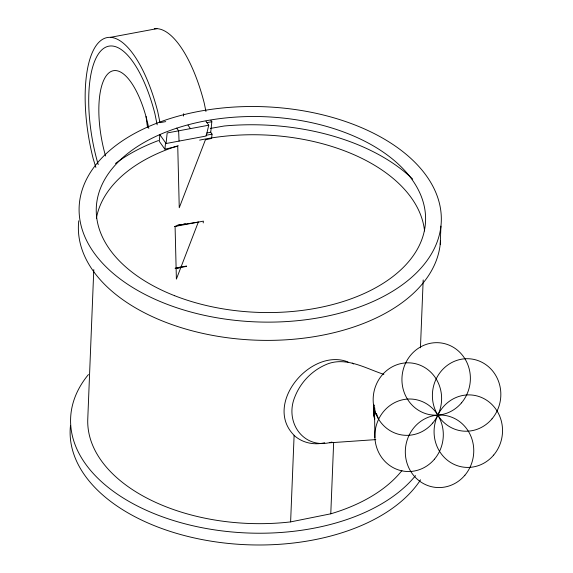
<?xml version="1.0" encoding="UTF-8"?>
<svg xmlns="http://www.w3.org/2000/svg" width="573" height="573" viewBox="0 0 573 573"><rect width="100%" height="100%" fill="white"/><g stroke="black" fill="none" stroke-linecap="round" stroke-linejoin="round"><path stroke-width="0.86" d="M93.793 269.532L87.784 418.634A164.773 97.89 2.3 0 0 290.618 521.896L330.779 513.809A164.773 97.89 2.3 0 0 401.938 470.562M290.618 521.896L294.114 435.315C262.95 404.094 310.96 347.224 348.062 361.993M330.779 513.809L333.658 442.478M420.446 347.804L423.182 279.953M440.207 244.356L440.938 226.12A181.211 107.652 2.3 0 0 180.158 115.624A181.211 107.652 2.3 0 0 159.552 301.248A181.211 107.652 2.3 0 0 440.938 226.12M374.728 407.919L375.064 414.293M159.896 134.691L159.28 141.338L164.902 149.209L177.745 146.237L179.256 207.748L205.392 139.848L211.587 138.415M164.917 149.052L165.576 142.82M166.063 143.522L167.18 132.965L208.744 125.208L206.223 136.023L166.063 143.522L159.831 134.598M183.46 116.097L183.711 113.683M210.864 120.316L211.845 121.72L210.728 132.277L206.789 133.008M211.573 138.602L212.039 134.154L210.606 132.098M203.207 222.918L203.401 221.142L174.464 226.543M324.712 442.721C314.154 445.379 302.487 442.936 294.307 435.587L294.114 435.315M383.853 374.37C365.094 368.267 344.753 355.568 324.891 365.087C311.089 371.347 300.166 383.065 294.73 397.196C284.358 422.573 303.984 450.249 331.946 442.048M110.474 37.324L156.938 28.65M165.719 121.605L159.989 122.672L157.776 111.785A99.523 36.593 79.4 0 0 101.299 40.182A99.523 36.593 79.4 0 0 93.256 158.95L95.87 167.402M206.946 122.636L211.845 121.72M205.908 135.3L212.039 134.154M177.487 225.189L181.87 224.372M183.625 224.043L185.38 223.714M175.216 268.157L186.619 266.03M175.18 268.508L186.576 266.381M210.355 128.431L224.201 126.003A181.211 107.652 2.3 0 1 412.696 179.127M329.568 442.807L375.816 439.613M352.245 363.11L353.656 363.97M205.965 121.232L208.744 125.208M188.016 125.201L190.415 128.631M176.72 128.08L178.633 130.83L179.055 141.094M376.368 413.405L378.631 419.235M205.943 111.491L204.239 103.111A99.523 36.593 79.4 0 0 154.316 28.765M157.16 124.807L154.939 113.862A90.763 33.37 79.4 0 0 102.123 49.622A90.763 33.37 79.4 0 0 98.212 164.623M374.527 410.669L374.892 437.65M105.561 156.006A65.795 24.195 79.4 0 1 110.095 72.033A65.795 24.195 79.4 0 1 148.815 128.438M147.59 127.672A65.795 24.195 79.4 0 1 146.094 116.484M415.518 475.633A181.211 107.652 2.3 0 1 173.87 520.649A181.211 107.652 2.3 0 1 88.443 374.527M420.561 479.809A181.211 107.652 2.3 0 1 212.733 541.428A181.211 107.652 2.3 0 1 70.508 425.395M440.494 240.875A181.211 107.652 2.3 0 1 250.516 339.918A181.211 107.652 2.3 0 1 78.759 220.784M115.452 163.513A181.211 107.652 2.3 0 1 158.485 140.528M96.422 218.155A164.773 97.89 2.3 0 1 178.246 145.678M199.626 140.12A164.773 97.89 2.3 0 1 424.543 230.948M374.663 419.171A27.225 25.642 -82.2 0 1 374.004 405.118M374.792 418.763A28.149 26.508 -82.2 0 1 373.911 414.802M373.804 414A28.149 26.508 -82.2 0 1 374.069 405.039M180.86 267.448L176.384 279.087L176.119 268.336L180.86 267.448M198.315 222.088L181.004 267.075L176.112 267.992L175.087 226.421L178.554 225.182L198.315 222.088M491.985 418.877A36.307 34.194 -82.2 0 0 473.828 359.4A36.307 34.194 -82.2 0 0 434.026 406.629A36.307 34.194 -82.2 0 0 491.985 418.877M434.456 459.181A36.307 34.194 -82.2 0 0 416.299 399.703A36.307 34.194 -82.2 0 0 376.497 446.933A36.307 34.194 -82.2 0 0 434.456 459.181M464.911 475.218A36.307 34.194 -82.2 0 0 446.754 415.74A36.307 34.194 -82.2 0 0 406.952 462.97A36.307 34.194 -82.2 0 0 464.911 475.218M432.765 422.996A36.307 34.194 -82.2 0 0 414.608 363.511A36.307 34.194 -82.2 0 0 374.806 410.748A36.307 34.194 -82.2 0 0 432.765 422.996M461.53 402.84A36.307 34.194 -82.2 0 0 443.373 343.363A36.307 34.194 -82.2 0 0 403.571 390.593A36.307 34.194 -82.2 0 0 461.53 402.84M493.675 455.069A36.307 34.194 -82.2 0 0 475.518 395.585A36.307 34.194 -82.2 0 0 435.716 442.822A36.307 34.194 -82.2 0 0 493.675 455.069M174.672 295.725A164.773 97.89 2.3 0 0 425.538 221.536A164.773 97.89 2.3 0 0 182.543 126.361A164.773 97.89 2.3 0 0 174.672 295.725"/></g></svg>
